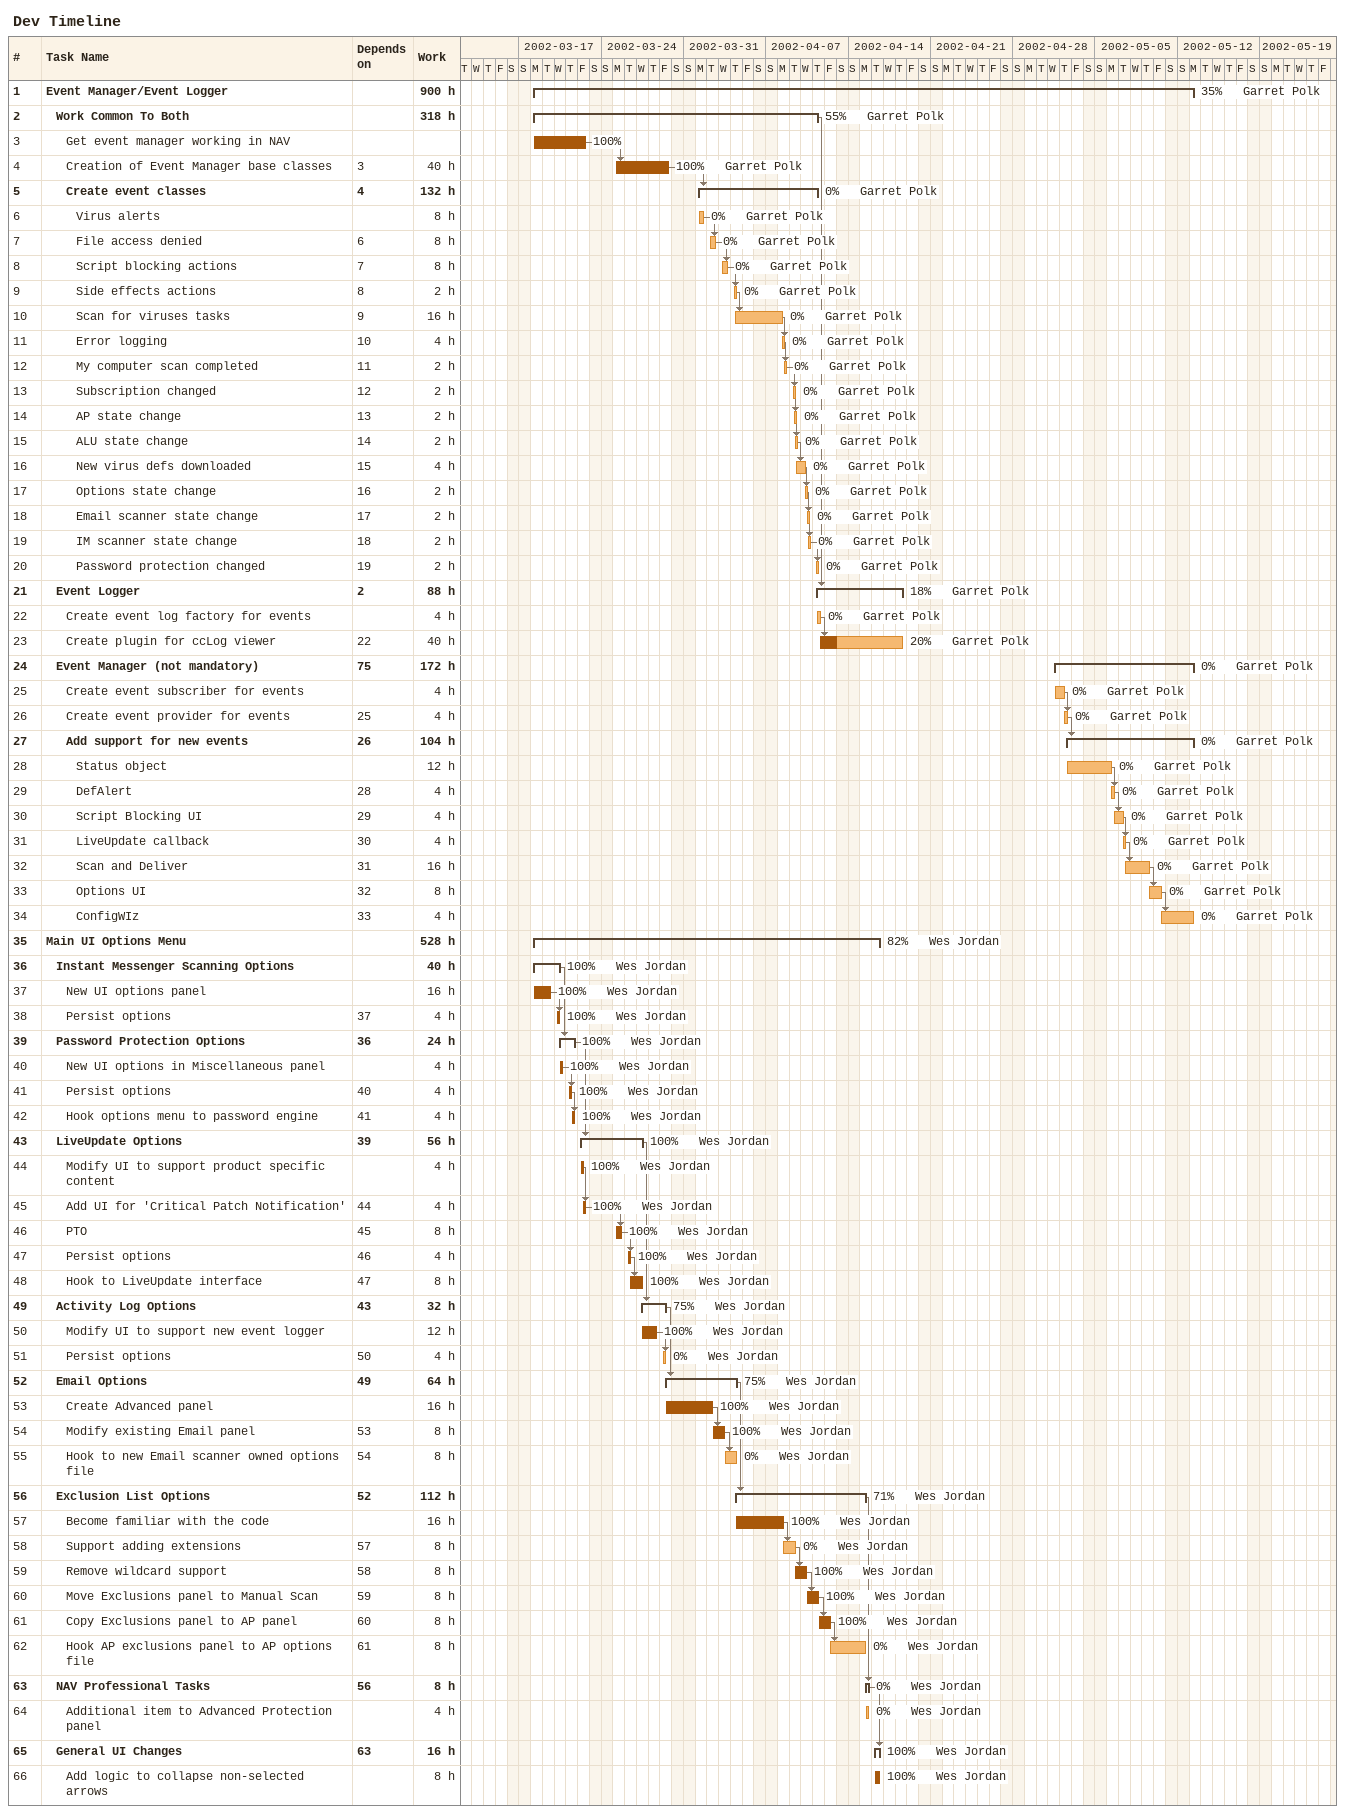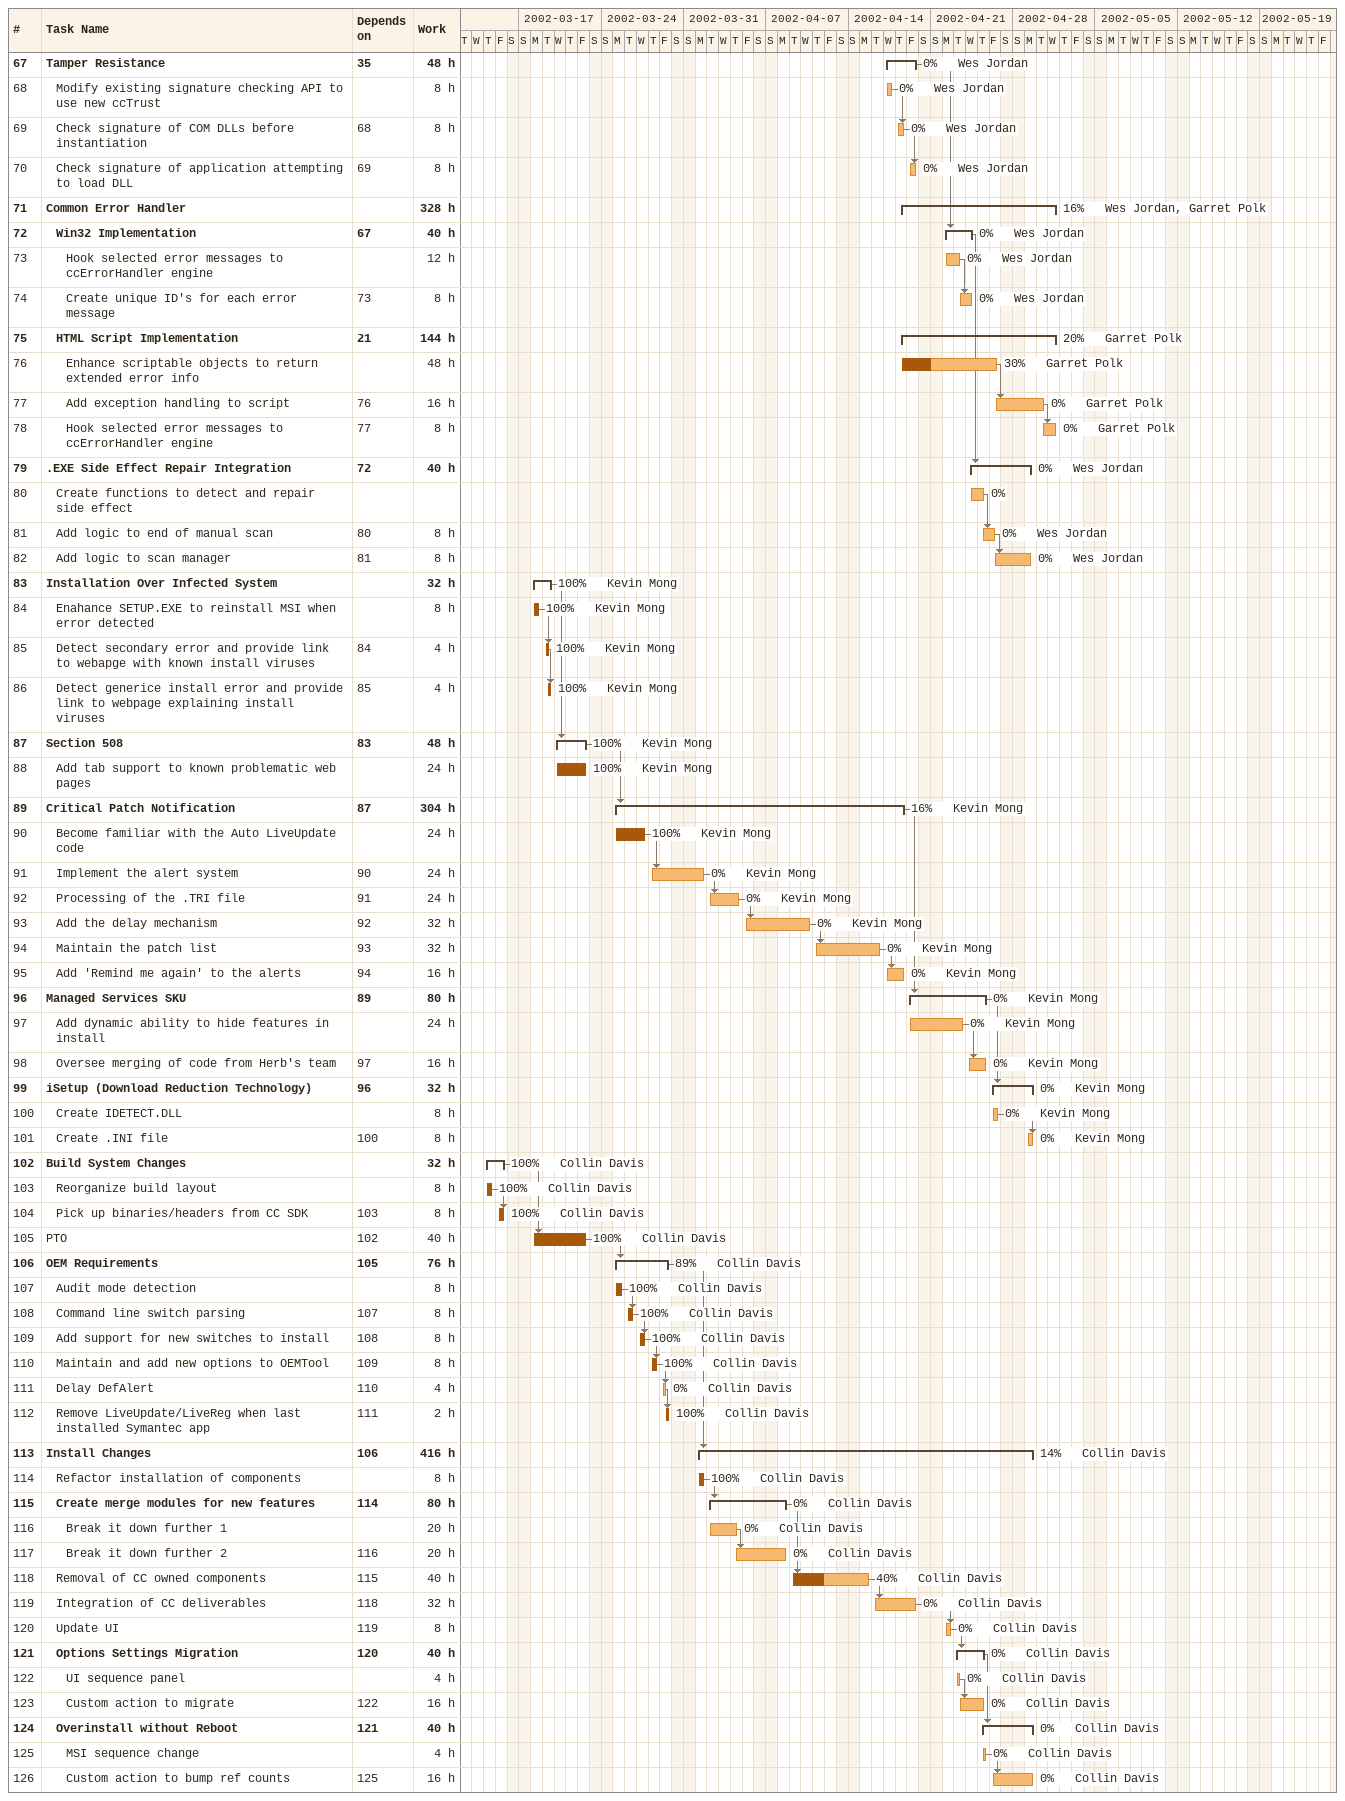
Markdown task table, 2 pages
Dev Timeline

| ID | Level | Task | Start | Finish | Predecessors | Resources | % complete | Work (h) |
|---|---|---|---|---|---|---|---|---|
| 1 | 1 | **Event Manager/Event Logger** | 2002-03-18 | 2002-05-13 |  | Garret Polk | 35 | 900 |
| 2 | 2 | **Work Common To Both** | 2002-03-18 | 2002-04-11 |  | Garret Polk | 55 | 318 |
| 3 | 3 | Get event manager working in NAV | 2002-03-18 | 2002-03-22 |  |  | 100 |  |
| 4 | 3 | Creation of Event Manager base classes | 2002-03-25 | 2002-03-29 | 3 | Garret Polk | 100 | 40 |
| 5 | 3 | **Create event classes** | 2002-04-01 | 2002-04-11 | 4 | Garret Polk | 0 | 132 |
| 6 | 4 | Virus alerts | 2002-04-01 | 2002-04-01 |  | Garret Polk | 0 | 8 |
| 7 | 4 | File access denied | 2002-04-02 | 2002-04-02 | 6 | Garret Polk | 0 | 8 |
| 8 | 4 | Script blocking actions | 2002-04-03 | 2002-04-03 | 7 | Garret Polk | 0 | 8 |
| 9 | 4 | Side effects actions | 2002-04-04 | 2002-04-04 | 8 | Garret Polk | 0 | 2 |
| 10 | 4 | Scan for viruses tasks | 2002-04-04 | 2002-04-08 | 9 | Garret Polk | 0 | 16 |
| 11 | 4 | Error logging | 2002-04-08 | 2002-04-08 | 10 | Garret Polk | 0 | 4 |
| 12 | 4 | My computer scan completed | 2002-04-08 | 2002-04-08 | 11 | Garret Polk | 0 | 2 |
| 13 | 4 | Subscription changed | 2002-04-09 | 2002-04-09 | 12 | Garret Polk | 0 | 2 |
| 14 | 4 | AP state change | 2002-04-09 | 2002-04-09 | 13 | Garret Polk | 0 | 2 |
| 15 | 4 | ALU state change | 2002-04-09 | 2002-04-09 | 14 | Garret Polk | 0 | 2 |
| 16 | 4 | New virus defs downloaded | 2002-04-09 | 2002-04-10 | 15 | Garret Polk | 0 | 4 |
| 17 | 4 | Options state change | 2002-04-10 | 2002-04-10 | 16 | Garret Polk | 0 | 2 |
| 18 | 4 | Email scanner state change | 2002-04-10 | 2002-04-10 | 17 | Garret Polk | 0 | 2 |
| 19 | 4 | IM scanner state change | 2002-04-10 | 2002-04-10 | 18 | Garret Polk | 0 | 2 |
| 20 | 4 | Password protection changed | 2002-04-11 | 2002-04-11 | 19 | Garret Polk | 0 | 2 |
| 21 | 2 | **Event Logger** | 2002-04-11 | 2002-04-18 | 2 | Garret Polk | 18 | 88 |
| 22 | 3 | Create event log factory for events | 2002-04-11 | 2002-04-11 |  | Garret Polk | 0 | 4 |
| 23 | 3 | Create plugin for ccLog viewer | 2002-04-11 | 2002-04-18 | 22 | Garret Polk | 20 | 40 |
| 24 | 2 | **Event Manager (not mandatory)** | 2002-05-01 | 2002-05-13 | 75 | Garret Polk | 0 | 172 |
| 25 | 3 | Create event subscriber for events | 2002-05-01 | 2002-05-02 |  | Garret Polk | 0 | 4 |
| 26 | 3 | Create event provider for events | 2002-05-02 | 2002-05-02 | 25 | Garret Polk | 0 | 4 |
| 27 | 3 | **Add support for new events** | 2002-05-02 | 2002-05-13 | 26 | Garret Polk | 0 | 104 |
| 28 | 4 | Status object | 2002-05-02 | 2002-05-06 |  | Garret Polk | 0 | 12 |
| 29 | 4 | DefAlert | 2002-05-06 | 2002-05-06 | 28 | Garret Polk | 0 | 4 |
| 30 | 4 | Script Blocking UI | 2002-05-06 | 2002-05-07 | 29 | Garret Polk | 0 | 4 |
| 31 | 4 | LiveUpdate callback | 2002-05-07 | 2002-05-07 | 30 | Garret Polk | 0 | 4 |
| 32 | 4 | Scan and Deliver | 2002-05-07 | 2002-05-09 | 31 | Garret Polk | 0 | 16 |
| 33 | 4 | Options UI | 2002-05-09 | 2002-05-10 | 32 | Garret Polk | 0 | 8 |
| 34 | 4 | ConfigWIz | 2002-05-10 | 2002-05-13 | 33 | Garret Polk | 0 | 4 |
| 35 | 1 | **Main UI Options Menu** | 2002-03-18 | 2002-04-16 |  | Wes Jordan | 82 | 528 |
| 36 | 2 | **Instant Messenger Scanning Options** | 2002-03-18 | 2002-03-20 |  | Wes Jordan | 100 | 40 |
| 37 | 3 | New UI options panel | 2002-03-18 | 2002-03-19 |  | Wes Jordan | 100 | 16 |
| 38 | 3 | Persist options | 2002-03-20 | 2002-03-20 | 37 | Wes Jordan | 100 | 4 |
| 39 | 2 | **Password Protection Options** | 2002-03-20 | 2002-03-21 | 36 | Wes Jordan | 100 | 24 |
| 40 | 3 | New UI options in Miscellaneous panel | 2002-03-20 | 2002-03-20 |  | Wes Jordan | 100 | 4 |
| 41 | 3 | Persist options | 2002-03-21 | 2002-03-21 | 40 | Wes Jordan | 100 | 4 |
| 42 | 3 | Hook options menu to password engine | 2002-03-21 | 2002-03-21 | 41 | Wes Jordan | 100 | 4 |
| 43 | 2 | **LiveUpdate Options** | 2002-03-22 | 2002-03-27 | 39 | Wes Jordan | 100 | 56 |
| 44 | 3 | Modify UI to support product specific content | 2002-03-22 | 2002-03-22 |  | Wes Jordan | 100 | 4 |
| 45 | 3 | Add UI for 'Critical Patch Notification' | 2002-03-22 | 2002-03-22 | 44 | Wes Jordan | 100 | 4 |
| 46 | 3 | PTO | 2002-03-25 | 2002-03-25 | 45 | Wes Jordan | 100 | 8 |
| 47 | 3 | Persist options | 2002-03-26 | 2002-03-26 | 46 | Wes Jordan | 100 | 4 |
| 48 | 3 | Hook to LiveUpdate interface | 2002-03-26 | 2002-03-27 | 47 | Wes Jordan | 100 | 8 |
| 49 | 2 | **Activity Log Options** | 2002-03-27 | 2002-03-29 | 43 | Wes Jordan | 75 | 32 |
| 50 | 3 | Modify UI to support new event logger | 2002-03-27 | 2002-03-28 |  | Wes Jordan | 100 | 12 |
| 51 | 3 | Persist options | 2002-03-29 | 2002-03-29 | 50 | Wes Jordan | 0 | 4 |
| 52 | 2 | **Email Options** | 2002-03-29 | 2002-04-04 | 49 | Wes Jordan | 75 | 64 |
| 53 | 3 | Create Advanced panel | 2002-03-29 | 2002-04-02 |  | Wes Jordan | 100 | 16 |
| 54 | 3 | Modify existing Email panel | 2002-04-02 | 2002-04-03 | 53 | Wes Jordan | 100 | 8 |
| 55 | 3 | Hook to new Email scanner owned options file | 2002-04-03 | 2002-04-04 | 54 | Wes Jordan | 0 | 8 |
| 56 | 2 | **Exclusion List Options** | 2002-04-04 | 2002-04-15 | 52 | Wes Jordan | 71 | 112 |
| 57 | 3 | Become familiar with the code | 2002-04-04 | 2002-04-08 |  | Wes Jordan | 100 | 16 |
| 58 | 3 | Support adding extensions | 2002-04-08 | 2002-04-09 | 57 | Wes Jordan | 0 | 8 |
| 59 | 3 | Remove wildcard support | 2002-04-09 | 2002-04-10 | 58 | Wes Jordan | 100 | 8 |
| 60 | 3 | Move Exclusions panel to Manual Scan | 2002-04-10 | 2002-04-11 | 59 | Wes Jordan | 100 | 8 |
| 61 | 3 | Copy Exclusions panel to AP panel | 2002-04-11 | 2002-04-12 | 60 | Wes Jordan | 100 | 8 |
| 62 | 3 | Hook AP exclusions panel to AP options file | 2002-04-12 | 2002-04-15 | 61 | Wes Jordan | 0 | 8 |
| 63 | 2 | **NAV Professional Tasks** | 2002-04-15 | 2002-04-15 | 56 | Wes Jordan | 0 | 8 |
| 64 | 3 | Additional item to Advanced Protection panel | 2002-04-15 | 2002-04-15 |  | Wes Jordan | 0 | 4 |
| 65 | 2 | **General UI Changes** | 2002-04-16 | 2002-04-16 | 63 | Wes Jordan | 100 | 16 |
| 66 | 3 | Add logic to collapse non-selected arrows | 2002-04-16 | 2002-04-16 |  | Wes Jordan | 100 | 8 |
| 67 | 1 | **Tamper Resistance** | 2002-04-17 | 2002-04-19 | 35 | Wes Jordan | 0 | 48 |
| 68 | 2 | Modify existing signature checking API to use new ccTrust | 2002-04-17 | 2002-04-17 |  | Wes Jordan | 0 | 8 |
| 69 | 2 | Check signature of COM DLLs before instantiation | 2002-04-18 | 2002-04-18 | 68 | Wes Jordan | 0 | 8 |
| 70 | 2 | Check signature of application attempting to load DLL | 2002-04-19 | 2002-04-19 | 69 | Wes Jordan | 0 | 8 |
| 71 | 1 | **Common Error Handler** | 2002-04-18 | 2002-05-01 |  | Wes Jordan, Garret Polk | 16 | 328 |
| 72 | 2 | **Win32 Implementation** | 2002-04-22 | 2002-04-24 | 67 | Wes Jordan | 0 | 40 |
| 73 | 3 | Hook selected error messages to ccErrorHandler engine | 2002-04-22 | 2002-04-23 |  | Wes Jordan | 0 | 12 |
| 74 | 3 | Create unique ID's for each error message | 2002-04-23 | 2002-04-24 | 73 | Wes Jordan | 0 | 8 |
| 75 | 2 | **HTML Script Implementation** | 2002-04-18 | 2002-05-01 | 21 | Garret Polk | 20 | 144 |
| 76 | 3 | Enhance scriptable objects to return extended error info | 2002-04-18 | 2002-04-26 |  | Garret Polk | 30 | 48 |
| 77 | 3 | Add exception handling to script | 2002-04-26 | 2002-04-30 | 76 | Garret Polk | 0 | 16 |
| 78 | 3 | Hook selected error messages to ccErrorHandler engine | 2002-04-30 | 2002-05-01 | 77 | Garret Polk | 0 | 8 |
| 79 | 1 | **.EXE Side Effect Repair Integration** | 2002-04-24 | 2002-04-29 | 72 | Wes Jordan | 0 | 40 |
| 80 | 2 | Create functions to detect and repair side effect | 2002-04-24 | 2002-04-25 |  |  | 0 |  |
| 81 | 2 | Add logic to end of manual scan | 2002-04-25 | 2002-04-26 | 80 | Wes Jordan | 0 | 8 |
| 82 | 2 | Add logic to scan manager | 2002-04-26 | 2002-04-29 | 81 | Wes Jordan | 0 | 8 |
| 83 | 1 | **Installation Over Infected System** | 2002-03-18 | 2002-03-19 |  | Kevin Mong | 100 | 32 |
| 84 | 2 | Enahance SETUP.EXE to reinstall MSI when error detected | 2002-03-18 | 2002-03-18 |  | Kevin Mong | 100 | 8 |
| 85 | 2 | Detect secondary error and provide link to webapge with known install viruses | 2002-03-19 | 2002-03-19 | 84 | Kevin Mong | 100 | 4 |
| 86 | 2 | Detect generice install error and provide link to webpage explaining install viruses | 2002-03-19 | 2002-03-19 | 85 | Kevin Mong | 100 | 4 |
| 87 | 1 | **Section 508** | 2002-03-20 | 2002-03-22 | 83 | Kevin Mong | 100 | 48 |
| 88 | 2 | Add tab support to known problematic web pages | 2002-03-20 | 2002-03-22 |  | Kevin Mong | 100 | 24 |
| 89 | 1 | **Critical Patch Notification** | 2002-03-25 | 2002-04-18 | 87 | Kevin Mong | 16 | 304 |
| 90 | 2 | Become familiar with the Auto LiveUpdate code | 2002-03-25 | 2002-03-27 |  | Kevin Mong | 100 | 24 |
| 91 | 2 | Implement the alert system | 2002-03-28 | 2002-04-01 | 90 | Kevin Mong | 0 | 24 |
| 92 | 2 | Processing of the .TRI file | 2002-04-02 | 2002-04-04 | 91 | Kevin Mong | 0 | 24 |
| 93 | 2 | Add the delay mechanism | 2002-04-05 | 2002-04-10 | 92 | Kevin Mong | 0 | 32 |
| 94 | 2 | Maintain the patch list | 2002-04-11 | 2002-04-16 | 93 | Kevin Mong | 0 | 32 |
| 95 | 2 | Add 'Remind me again' to the alerts | 2002-04-17 | 2002-04-18 | 94 | Kevin Mong | 0 | 16 |
| 96 | 1 | **Managed Services SKU** | 2002-04-19 | 2002-04-25 | 89 | Kevin Mong | 0 | 80 |
| 97 | 2 | Add dynamic ability to hide features in install | 2002-04-19 | 2002-04-23 |  | Kevin Mong | 0 | 24 |
| 98 | 2 | Oversee merging of code from Herb's team | 2002-04-24 | 2002-04-25 | 97 | Kevin Mong | 0 | 16 |
| 99 | 1 | **iSetup (Download Reduction Technology)** | 2002-04-26 | 2002-04-29 | 96 | Kevin Mong | 0 | 32 |
| 100 | 2 | Create IDETECT.DLL | 2002-04-26 | 2002-04-26 |  | Kevin Mong | 0 | 8 |
| 101 | 2 | Create .INI file | 2002-04-29 | 2002-04-29 | 100 | Kevin Mong | 0 | 8 |
| 102 | 1 | **Build System Changes** | 2002-03-14 | 2002-03-15 |  | Collin Davis | 100 | 32 |
| 103 | 2 | Reorganize build layout | 2002-03-14 | 2002-03-14 |  | Collin Davis | 100 | 8 |
| 104 | 2 | Pick up binaries/headers from CC SDK | 2002-03-15 | 2002-03-15 | 103 | Collin Davis | 100 | 8 |
| 105 | 1 | PTO | 2002-03-18 | 2002-03-22 | 102 | Collin Davis | 100 | 40 |
| 106 | 1 | **OEM Requirements** | 2002-03-25 | 2002-03-29 | 105 | Collin Davis | 89 | 76 |
| 107 | 2 | Audit mode detection | 2002-03-25 | 2002-03-25 |  | Collin Davis | 100 | 8 |
| 108 | 2 | Command line switch parsing | 2002-03-26 | 2002-03-26 | 107 | Collin Davis | 100 | 8 |
| 109 | 2 | Add support for new switches to install | 2002-03-27 | 2002-03-27 | 108 | Collin Davis | 100 | 8 |
| 110 | 2 | Maintain and add new options to OEMTool | 2002-03-28 | 2002-03-28 | 109 | Collin Davis | 100 | 8 |
| 111 | 2 | Delay DefAlert | 2002-03-29 | 2002-03-29 | 110 | Collin Davis | 0 | 4 |
| 112 | 2 | Remove LiveUpdate/LiveReg when last installed Symantec app | 2002-03-29 | 2002-03-29 | 111 | Collin Davis | 100 | 2 |
| 113 | 1 | **Install Changes** | 2002-04-01 | 2002-04-29 | 106 | Collin Davis | 14 | 416 |
| 114 | 2 | Refactor installation of components | 2002-04-01 | 2002-04-01 |  | Collin Davis | 100 | 8 |
| 115 | 2 | **Create merge modules for new features** | 2002-04-02 | 2002-04-08 | 114 | Collin Davis | 0 | 80 |
| 116 | 3 | Break it down further 1 | 2002-04-02 | 2002-04-04 |  | Collin Davis | 0 | 20 |
| 117 | 3 | Break it down further 2 | 2002-04-04 | 2002-04-08 | 116 | Collin Davis | 0 | 20 |
| 118 | 2 | Removal of CC owned components | 2002-04-09 | 2002-04-15 | 115 | Collin Davis | 40 | 40 |
| 119 | 2 | Integration of CC deliverables | 2002-04-16 | 2002-04-19 | 118 | Collin Davis | 0 | 32 |
| 120 | 2 | Update UI | 2002-04-22 | 2002-04-22 | 119 | Collin Davis | 0 | 8 |
| 121 | 2 | **Options Settings Migration** | 2002-04-23 | 2002-04-25 | 120 | Collin Davis | 0 | 40 |
| 122 | 3 | UI sequence panel | 2002-04-23 | 2002-04-23 |  | Collin Davis | 0 | 4 |
| 123 | 3 | Custom action to migrate | 2002-04-23 | 2002-04-25 | 122 | Collin Davis | 0 | 16 |
| 124 | 2 | **Overinstall without Reboot** | 2002-04-25 | 2002-04-29 | 121 | Collin Davis | 0 | 40 |
| 125 | 3 | MSI sequence change | 2002-04-25 | 2002-04-25 |  | Collin Davis | 0 | 4 |
| 126 | 3 | Custom action to bump ref counts | 2002-04-26 | 2002-04-29 | 125 | Collin Davis | 0 | 16 |
